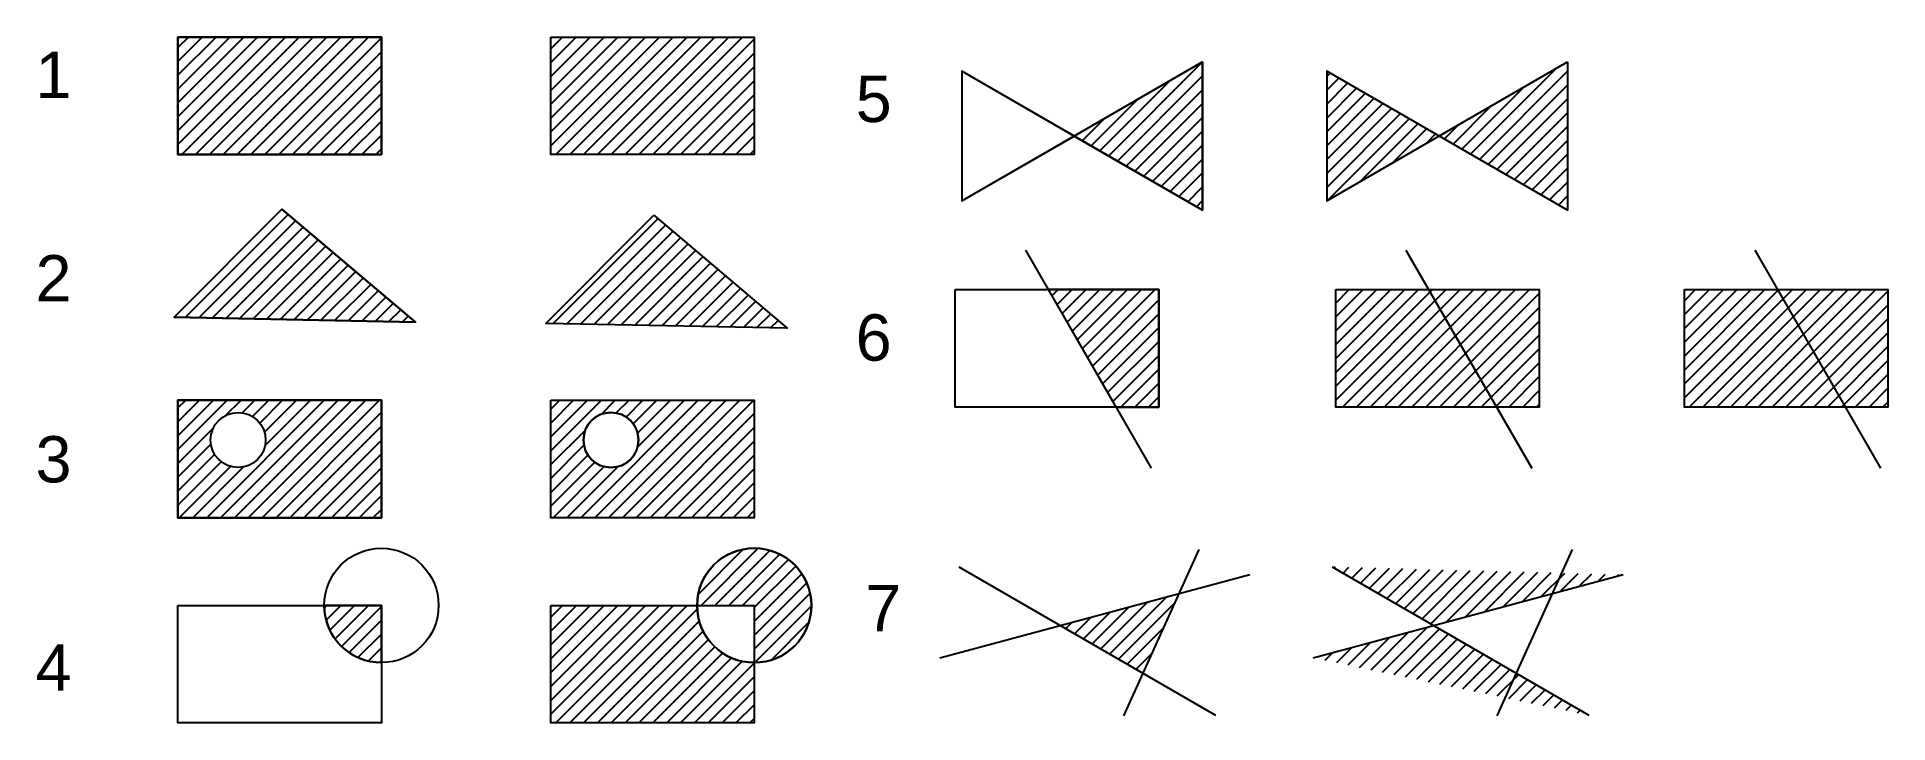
# Model space of a CAD drawing. Header units: millimetres. Extents: x 1747 to 7745, y 240 to 2462.
import ezdxf

# ---------------------------------------------------------------- set-up
doc = ezdxf.new("R2010")
doc.units = ezdxf.units.MM
doc.styles.get("Standard").update_dxf_attribs({"font": 'arial.ttf', "height": 150})

msp = doc.modelspace()

# ---------------------------------------------------------------- hatches: boundary and pattern name
h = msp.add_hatch()
h.set_pattern_fill('ANSI31', color=256, scale=10)
h.paths.add_polyline_path([(2862.9, 2461.8), (2203.4, 2461.8), (2203.4, 2081.1), (2862.9, 2081.1)])
h.paths.add_polyline_path([(3411.7, 2461.8), (4071.2, 2461.8), (4071.2, 2081.1), (3411.7, 2081.1)])
h = msp.add_hatch()
h.set_pattern_fill('ANSI31', color=256, scale=10)
h.paths.add_polyline_path([(5107.6, 2141.2), (5524.2, 1900.7), (5524.2, 2381.7)])
h.paths.add_polyline_path([(6706.8, 2381.7), (6706.8, 1900.7), (5926.3, 2351.3), (5926.3, 1931.1)])
h = msp.add_hatch()
h.set_pattern_fill('ANSI31', color=256, scale=10)
h.paths.add_polyline_path([(2540.7, 1904.1), (2190.8, 1554.1), (2972.9, 1538.4)])
h.paths.add_polyline_path([(3746, 1884.4), (4178.2, 1518.7), (3396.1, 1534.4)])
h = msp.add_hatch()
h.set_pattern_fill('ANSI31', color=256, scale=10)
h.paths.add_polyline_path([(5382.1, 1644.1), (5023.7, 1644.1), (5243.5, 1263.3), (5382.1, 1263.3)])
h.paths.add_polyline_path([(5955.7, 1644.1), (6615.3, 1644.1), (6615.3, 1263.3), (5955.7, 1263.3)])
h.paths.add_polyline_path([(7085.8, 1644.1), (7745.3, 1644.1), (7745.3, 1263.3), (7085.8, 1263.3)])
edge = h.paths.add_edge_path()
edge.add_line((7313.3, 1771.5), (7721.2, 1065))
h = msp.add_hatch()
h.set_pattern_fill('ANSI31', color=256, scale=10)
h.paths.add_polyline_path([(2862.9, 904.9), (2862.9, 1285.7), (2203.4, 1285.7), (2203.4, 904.9)])
h.paths.add_polyline_path([(2309.5, 1156.7, -1), (2487.7, 1156.7, -1)], flags=16)
h.paths.add_polyline_path([(3411.7, 1285.7), (4071.2, 1285.7), (4071.2, 904.9), (3411.7, 904.9)])
edge = h.paths.add_edge_path(flags=16)
edge.add_arc((3606.9, 1156.7), 89.1, 0, 180)
edge.add_arc((3606.9, 1156.7), 89.1, 180, 360)
h = msp.add_hatch()
h.set_pattern_fill('ANSI31', color=256, scale=10)
h.paths.add_polyline_path([(2677.6, 621, 0.414214), (2862.9, 435.7), (2862.9, 621)])
h.paths.add_polyline_path([(3411.7, 621), (4071.2, 621), (4071.2, 240.2), (3411.7, 240.2)])
edge = h.paths.add_edge_path()
edge.add_arc((4071.2, 621), 185.3, 0, 180)
edge.add_arc((4071.2, 621), 185.3, 180, 360)
h = msp.add_hatch()
h.set_pattern_fill('ANSI31', color=256, scale=10)
h.paths.add_polyline_path([(5446.8, 659), (5063, 556.1), (5330.3, 401.8)])
edge = h.paths.add_edge_path()
edge.add_line((5882.9, 451.6), (6887.4, 720.7))
edge.add_line((5943.9, 746.3), (6776, 265.8))

# ---------------------------------------------------------------- linework, layer by layer
for p, q in [((4743.7, 1931.1), (5524.2, 2381.7)), ((4743.7, 2351.3), (4743.7, 1931.1)), ((5524.2, 1900.7), (4743.7, 2351.3)), ((5524.2, 2381.7), (5524.2, 1900.7)), ((5926.3, 1931.1), (6706.8, 2381.7)), ((5926.3, 2351.3), (5926.3, 1931.1)), ((6706.8, 1900.7), (5926.3, 2351.3)), ((6706.8, 2381.7), (6706.8, 1900.7)), ((2190.8, 1554.1), (2540.7, 1904.1)), ((2540.7, 1904.1), (2972.9, 1538.4)), ((3396.1, 1534.4), (3746, 1884.4)), ((3746, 1884.4), (4178.2, 1518.7)), ((4950.1, 1771.5), (5358, 1065)), ((6183.3, 1771.5), (6591.2, 1065)), ((7313.3, 1771.5), (7721.2, 1065)), ((2972.9, 1538.4), (2190.8, 1554.1)), ((4178.2, 1518.7), (3396.1, 1534.4)), ((5511.7, 802.2), (5267.6, 263.6)), ((6721.9, 802.2), (6477.8, 263.6)), ((4672.7, 451.6), (5677.2, 720.7)), ((4733.7, 746.3), (5565.8, 265.8)), ((5882.9, 451.6), (6887.4, 720.7)), ((5943.9, 746.3), (6776, 265.8))]:
    msp.add_line(p, q)
for points in [[(2203.4, 2461.8), (2862.9, 2461.8), (2862.9, 2081.1), (2203.4, 2081.1)], [(2862.9, 2461.8), (2203.4, 2461.8), (2203.4, 2081.1), (2862.9, 2081.1), (2862.9, 2461.8)], [(3411.7, 2461.8), (4071.2, 2461.8), (4071.2, 2081.1), (3411.7, 2081.1)], [(3411.7, 2461.8), (4071.2, 2461.8), (4071.2, 2081.1), (3411.7, 2081.1)], [(5107.6, 2141.2), (4743.7, 2351.3), (4743.7, 1931.1), (5107.6, 2141.2)], [(5524.2, 2381.7), (5107.6, 2141.2), (5524.2, 1900.7), (5524.2, 2381.7)], [(6706.8, 2381.7), (6706.8, 1900.7), (5926.3, 2351.3), (5926.3, 1931.1)], [(2540.7, 1904.1), (2190.8, 1554.1), (2972.9, 1538.4), (2540.7, 1904.1)], [(3746, 1884.4), (4178.2, 1518.7), (3396.1, 1534.4)], [(4722.6, 1644.1), (5382.1, 1644.1), (5382.1, 1263.3), (4722.6, 1263.3)], [(5382.1, 1644.1), (5023.7, 1644.1), (5243.5, 1263.3), (5382.1, 1263.3), (5382.1, 1644.1)], [(5955.7, 1644.1), (6615.3, 1644.1), (6615.3, 1263.3), (5955.7, 1263.3)], [(7085.8, 1644.1), (7745.3, 1644.1), (7745.3, 1263.3), (7085.8, 1263.3)], [(2203.4, 1285.7), (2862.9, 1285.7), (2862.9, 904.9), (2203.4, 904.9)], [(2862.9, 1285.7), (2203.4, 1285.7), (2203.4, 904.9), (2862.9, 904.9), (2862.9, 1285.7)], [(3411.7, 1285.7), (4071.2, 1285.7), (4071.2, 904.9), (3411.7, 904.9)], [(3411.7, 1285.7), (4071.2, 1285.7), (4071.2, 904.9), (3411.7, 904.9)], [(2203.4, 621), (2862.9, 621), (2862.9, 240.2), (2203.4, 240.2)], [(3411.7, 621), (4071.2, 621), (4071.2, 240.2), (3411.7, 240.2)], [(3411.7, 621), (4071.2, 621), (4071.2, 240.2), (3411.7, 240.2)]]:
    msp.add_lwpolyline(points, close=True)
for points in [[(2309.5, 1156.7, -1), (2487.7, 1156.7, -1), (2309.5, 1156.7, -1)], [(3696.1, 1156.7, 1), (3517.8, 1156.7, 1), (3696.1, 1156.7)], [(4256.5, 621, 1), (3885.9, 621, 1), (4256.5, 621)], [(2862.9, 621), (2677.6, 621, 0.414214), (2862.9, 435.7), (2862.9, 621)]]:
    msp.add_lwpolyline(points, format="xyb", close=True)
for centre, radius in [((2398.6, 1156.7), 89.1), ((3606.9, 1156.7), 89.1), ((2862.9, 621), 185.3), ((4071.2, 621), 185.3)]:
    msp.add_circle(centre, radius)

# ---------------------------------------------------------------- texts
for s, p in [('1', (1742.1, 2264.3)), ('5', (4400, 2186.5)), ('2', (1742.1, 1605.5)), ('6', (4400, 1413.6)), ('3', (1742.1, 1019.3)), ('7', (4431.1, 536.9)), ('4', (1742.1, 344.9))]:
    msp.add_text(s, height=150).set_placement(p)

doc.saveas('drawing.dxf')
